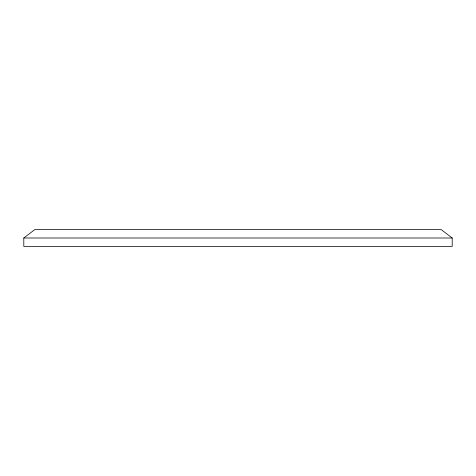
<?xml version="1.0" encoding="UTF-8"?>
<svg xmlns="http://www.w3.org/2000/svg" width="476" height="476" viewBox="0 0 476 476"><rect width="100%" height="100%" fill="white"/><g stroke="black" fill="none" stroke-linecap="round" stroke-linejoin="round"><path stroke-width="0.71" d="M23.8 238L34.802 229.599L441.198 229.599L452.2 238L452.2 246.401L23.8 246.401L23.8 238L452.2 238"/></g></svg>
